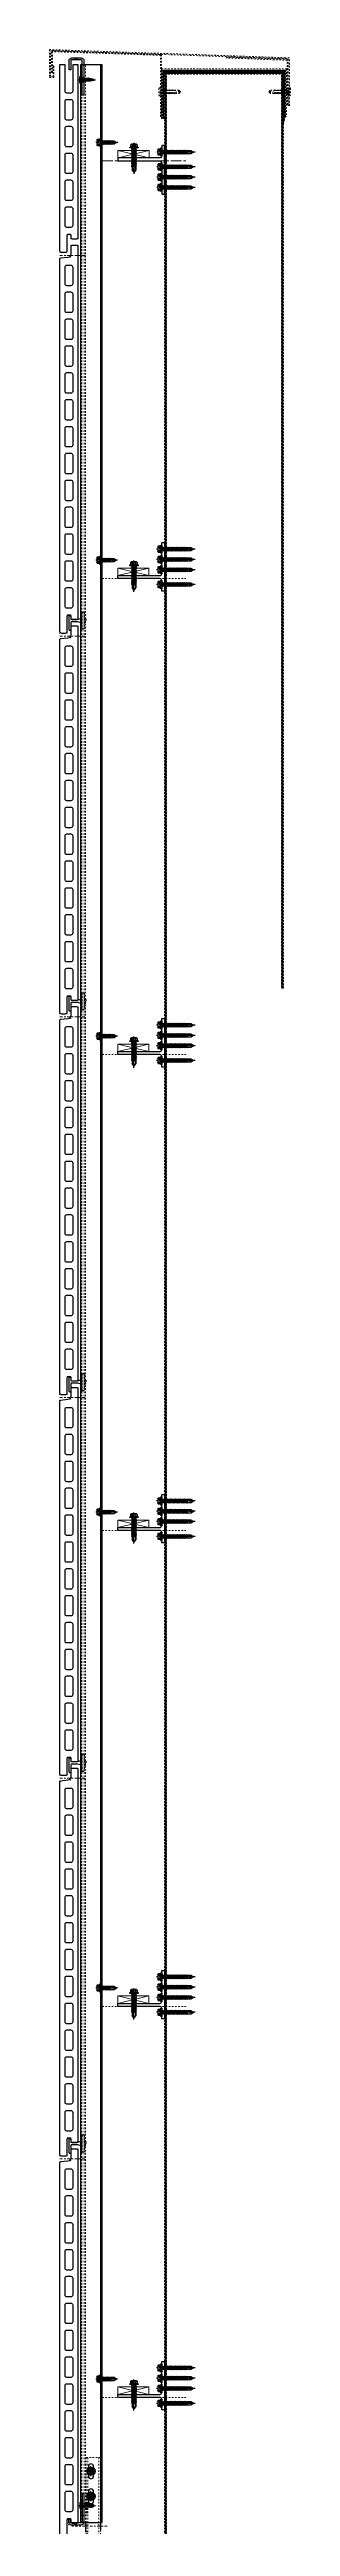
# Model space of a CAD drawing. Header units: inches. Extents: x 1191 to 4278, y -4365 to 1348.
# Drawn here: x 1383.3 to 1398.5, y 1052 to 1208.2 of the extents above; entities that cross this region are included whole.
import ezdxf
from ezdxf.enums import TextEntityAlignment as Align

# ---------------------------------------------------------------- set-up
doc = ezdxf.new("R2010")
doc.units = ezdxf.units.IN
doc.header["$MEASUREMENT"] = 0
for name, pattern in [('1$0$HIDDEN', [0.375, 0.25, -0.125]), ('CENTER', [2, 1.25, -0.25, 0.25, -0.25]), ('FT_CENTER', [29.25, 22.5, -2.25, 2.25, -2.25]), ('NBK_Center', [0.541667, 0.333333, -0.0625, 0.083333, -0.0625]), ('NBK_Center2', [0.270833, 0.166667, -0.03125, 0.041667, -0.03125]), ('NBK_CenterX2', [1.083333, 0.666667, -0.125, 0.166667, -0.125]), ('NBK_Hidden', [0.125, 0.083333, -0.041667]), ('NBK_Hidden2', [0.0625, 0.041667, -0.020833]), ('NBK_MoistureBarrier', [0.708333, 0.166667, -0.0625, 0.166667, -0.0625, 0.020833, -0.0625, 0.020833, -0.0625, 0.020833, -0.0625])]:
    doc.linetypes.add(name, pattern=pattern)
doc.layers.get('Defpoints').update_dxf_attribs({"color": 250, "lineweight": 0})
for name, color, linetype, lineweight in [('!Clip', 20, 'Continuous', 25), ('!Clip - bent', 20, 'Continuous', 25), ('!Dimension', 50, 'Continuous', 5), ('!Extrusion', 140, 'Continuous', 25), ('!Fastener', 21, 'Continuous', 25), ('!Hatch', 8, 'Continuous', 5), ('!Linetype_Center2', 222, 'NBK_Center2', 9), ('!Linetype_CenterX2', 224, 'NBK_CenterX2', 9), ('!Linetype_Moisture Barrier', 230, 'NBK_MoistureBarrier', 35), ('!Misc1', 254, 'Continuous', 5), ('!Misc2', 252, 'NBK_Hidden2', 5), ('!Subgirt', 30, 'Continuous', 25), ('!Terracotta Section', 41, 'Continuous', 30)]:
    doc.layers.add(name, color=color, linetype=linetype, lineweight=lineweight)
doc.layers.add('Z-GRID', color=6, linetype='FT_CENTER')
doc.styles.add('Romans', font='romans.shx', dxfattribs={"width": 0.8})
doc.styles.add('RS8', font='romans.shx', dxfattribs={"width": 0.8})

# ---------------------------------------------------------------- blocks, each defined once
blk = doc.blocks.new('#14x51mm TEK SCREW')
blk.add_lwpolyline([(-6.6, 1.3), (6.6, 1.3), (6.6, 0), (-6.6, 0)], close=True)
for points in [[(-5.2, 1.3), (-5.2, 5.1, -0.770075), (-2.6, 5.1), (-2.6, 1.3)], [(-3.9, 6.1, -0.340418), (-2.6, 5.1, -0.385037), (2.6, 5.1, -0.340418), (3.9, 6.1)], [(-2.6, 1.3), (-2.6, 5.1, -0.385037), (2.6, 5.1), (2.6, 1.3)], [(2.6, 1.3), (2.6, 5.1, -0.770075), (5.2, 5.1), (5.2, 1.3)]]:
    blk.add_lwpolyline(points, format="xyb", close=True)
for points in [[(2.2, -39.9), (3.1, -39), (2.2, -38.8), (2.2, -37.6), (3.1, -36.7), (2.2, -36.5), (2.2, -35.2), (3.1, -34.4), (2.2, -34.2), (2.2, -32.9), (3.1, -32.1), (2.2, -31.9), (2.2, -30.6), (3.1, -29.8), (2.2, -29.6), (2.2, -28.3), (3.1, -27.5), (2.2, -27.3), (2.2, -26), (3.1, -25.1), (2.2, -25), (2.2, -23.7), (3.1, -22.8), (2.2, -22.7), (2.2, -21.4), (3.1, -20.5), (2.2, -20.4), (2.2, -19.1), (3.1, -18.2), (2.2, -18), (2.2, -16.8), (3.1, -15.9), (2.2, -15.7), (2.2, -14.5), (3.1, -13.6), (2.2, -13.4), (2.2, -12.2), (3.1, -11.3), (2.2, -11.1), (2.2, -9.8), (3.1, -9), (2.2, -8.8), (2.2, -7.5), (3.1, -6.7), (2.2, -6.5), (2.2, -5.2), (3.1, -4.4), (2.2, -4.2), (2.2, -2.9), (3.1, -2.1), (2.2, -1.9), (2.2, 0), (-2.2, 0), (-2.2, -1.2), (-3.2, -2), (-2.2, -2.2), (-2.2, -3.5), (-3.2, -4.3), (-2.2, -4.5), (-2.2, -5.8), (-3.2, -6.7), (-2.2, -6.8), (-2.2, -8.1), (-3.2, -9), (-2.2, -9.1), (-2.2, -10.4), (-3.2, -11.3), (-2.2, -11.4), (-2.2, -12.7), (-3.2, -13.6), (-2.2, -13.8), (-2.2, -15), (-3.2, -15.9), (-2.2, -16.1), (-2.2, -17.3), (-3.2, -18.2), (-2.2, -18.4), (-2.2, -19.6), (-3.2, -20.5), (-2.2, -20.7), (-2.2, -22), (-3.2, -22.8), (-2.2, -23), (-2.2, -24.3), (-3.2, -25.1), (-2.2, -25.3), (-2.2, -26.6), (-3.2, -27.4), (-2.2, -27.6), (-2.2, -28.9), (-3.2, -29.7), (-2.2, -29.9), (-2.2, -31.2), (-3.2, -32.1), (-2.2, -32.2), (-2.2, -33.5), (-3.2, -34.4), (-2.2, -34.5), (-2.2, -35.8), (-3.2, -36.7), (-2.2, -36.8), (-2.2, -38.1), (-3.2, -39), (-2.2, -39.2), (-2.2, -40.4), (-3.2, -41.3), (-2.2, -41.5)], [(-3.2, -2), (-2.2, -1.2), (0, -0.9), (-2.2, -2.2), (-3.2, -2), (0, -0.9)], [(-3.2, -4.3), (-2.2, -3.5), (2.2, -1.9), (3.1, -2.1), (2.2, -2.9), (-2.2, -4.5), (-3.2, -4.3), (3.1, -2.1)], [(-3.2, -6.7), (-2.2, -5.8), (2.2, -4.2), (3.1, -4.4), (2.2, -5.2), (-2.2, -6.8), (-3.2, -6.7), (3.1, -4.4)], [(-3.2, -9), (-2.2, -8.1), (2.2, -6.5), (3.1, -6.7), (2.2, -7.5), (-2.2, -9.1), (-3.2, -9), (3.1, -6.7)], [(-3.2, -11.3), (-2.2, -10.4), (2.2, -8.8), (3.1, -9), (2.2, -9.8), (-2.2, -11.4), (-3.2, -11.3), (3.1, -9)], [(-3.2, -13.6), (-2.2, -12.7), (2.2, -11.1), (3.1, -11.3), (2.2, -12.2), (-2.2, -13.8), (-3.2, -13.6), (3.1, -11.3)], [(-3.2, -15.9), (-2.2, -15), (2.2, -13.4), (3.1, -13.6), (2.2, -14.5), (-2.2, -16.1), (-3.2, -15.9), (3.1, -13.6)], [(-3.2, -18.2), (-2.2, -17.3), (2.2, -15.7), (3.1, -15.9), (2.2, -16.8), (-2.2, -18.4), (-3.2, -18.2), (3.1, -15.9)], [(-3.2, -20.5), (-2.2, -19.6), (2.2, -18), (3.1, -18.2), (2.2, -19.1), (-2.2, -20.7), (-3.2, -20.5), (3.1, -18.2)], [(-3.2, -22.8), (-2.2, -22), (2.2, -20.4), (3.1, -20.5), (2.2, -21.4), (-2.2, -23), (-3.2, -22.8), (3.1, -20.5)], [(-3.2, -25.1), (-2.2, -24.3), (2.2, -22.7), (3.1, -22.8), (2.2, -23.7), (-2.2, -25.3), (-3.2, -25.1), (3.1, -22.8)], [(-3.2, -27.4), (-2.2, -26.6), (2.2, -25), (3.1, -25.1), (2.2, -26), (-2.2, -27.6), (-3.2, -27.4), (3.1, -25.1)], [(-3.2, -29.7), (-2.2, -28.9), (2.2, -27.3), (3.1, -27.5), (2.2, -28.3), (-2.2, -29.9), (-3.2, -29.7), (3.1, -27.5)], [(-3.2, -32.1), (-2.2, -31.2), (2.2, -29.6), (3.1, -29.8), (2.2, -30.6), (-2.2, -32.2), (-3.2, -32.1), (3.1, -29.8)], [(-3.2, -34.4), (-2.2, -33.5), (2.2, -31.9), (3.1, -32.1), (2.2, -32.9), (-2.2, -34.5), (-3.2, -34.4), (3.1, -32.1)], [(-3.2, -36.7), (-2.2, -35.8), (2.2, -34.2), (3.1, -34.4), (2.2, -35.2), (-2.2, -36.8), (-3.2, -36.7), (3.1, -34.4)]]:
    blk.add_lwpolyline(points)
at = {"elevation": 0}
for points in [[(-3.2, -39), (-2.2, -38.1), (2.2, -36.5), (3.1, -36.7), (2.2, -37.6), (-2.2, -39.2), (-3.2, -39), (3.1, -36.7)], [(-3.2, -41.3), (-2.2, -40.4), (2.2, -38.8), (3.1, -39), (2.2, -39.9), (-2.2, -41.5), (-3.2, -41.3), (3.1, -39)], [(-2.2, -41.5), (-2.2, -47.2), (0, -51), (2.2, -47.2), (2.2, -39.9)]]:
    blk.add_lwpolyline(points, dxfattribs=at)
blk.add_lwpolyline([(-2.2, -47.2, -0.203933), (0, -51), (-0.4, -46.5, -0.293888), (2.2, -40.3), (2.2, -47.2), (0, -51)], format="xyb", close=True, dxfattribs=at)
at = {"layer": 'Z-GRID'}
blk.add_line((0, -53.5, 0), (0, 8.1), dxfattribs=at)
blk = doc.blocks.new('#14x25mm TEK SCREW')
for points in [[(-6.6, 1.3), (6.6, 1.3), (6.6, 0), (-6.6, 0)], [(-2.2, -1.3), (-3.2, -2.1), (-2.2, -2.3), (-2.2, -3.6), (-3.2, -4.4), (-2.2, -4.6), (-2.2, -5.9), (-3.2, -6.7), (-2.2, -6.9), (-2.2, -8.2), (-3.2, -9.1), (-2.2, -9.2), (-2.2, -10.5), (-3.2, -11.4), (-2.2, -11.5), (-2.2, -12.8), (-3.2, -13.7), (-2.2, -13.8), (-2.2, -15.1), (-3.2, -16), (-2.2, -16.2), (-2.2, -21.2), (0, -25), (2.2, -21.2), (2.2, -14.6), (3.1, -13.7), (2.2, -13.5), (2.2, -12.2), (3.1, -11.4), (2.2, -11.2), (2.2, -9.9), (3.1, -9.1), (2.2, -8.9), (2.2, -7.6), (3.1, -6.8), (2.2, -6.6), (2.2, -5.3), (3.1, -4.5), (2.2, -4.3), (2.2, -3), (3.1, -2.1), (2.2, -2), (2.2, 0), (-2.2, 0)]]:
    blk.add_lwpolyline(points, close=True)
for points in [[(-5.2, 1.3), (-5.2, 5.1, -0.770075), (-2.6, 5.1), (-2.6, 1.3)], [(-3.9, 6.1, -0.340418), (-2.6, 5.1, -0.385037), (2.6, 5.1, -0.340418), (3.9, 6.1)], [(-2.6, 1.3), (-2.6, 5.1, -0.385037), (2.6, 5.1), (2.6, 1.3)], [(2.6, 1.3), (2.6, 5.1, -0.770075), (5.2, 5.1), (5.2, 1.3)], [(-2.2, -21.2, -0.203933), (0, -25), (-0.4, -20.5, -0.324209), (2.2, -15), (2.2, -21.2), (0, -25)]]:
    blk.add_lwpolyline(points, format="xyb", close=True)
for points in [[(-3.2, -4.4), (-2.2, -3.6), (2.2, -2), (3.1, -2.1), (2.2, -3), (-2.2, -4.6), (-3.2, -4.4), (3.1, -2.1)], [(-3.2, -6.7), (-2.2, -5.9), (2.2, -4.3), (3.1, -4.5), (2.2, -5.3), (-2.2, -6.9), (-3.2, -6.7), (3.1, -4.5)], [(-3.2, -9.1), (-2.2, -8.2), (2.2, -6.6), (3.1, -6.8), (2.2, -7.6), (-2.2, -9.2), (-3.2, -9.1), (3.1, -6.8)], [(-3.2, -11.4), (-2.2, -10.5), (2.2, -8.9), (3.1, -9.1), (2.2, -9.9), (-2.2, -11.5), (-3.2, -11.4), (3.1, -9.1)], [(-3.2, -13.7), (-2.2, -12.8), (2.2, -11.2), (3.1, -11.4), (2.2, -12.2), (-2.2, -13.8), (-3.2, -13.7), (3.1, -11.4)], [(-3.2, -2.1), (-2.2, -1.3), (0, -1), (-2.2, -2.3), (-3.2, -2.1), (0, -1)]]:
    blk.add_lwpolyline(points)
at = {"elevation": 0}
blk.add_lwpolyline([(-3.2, -16), (-2.2, -15.1), (2.2, -13.5), (3.1, -13.7), (2.2, -14.6), (-2.2, -16.2), (-3.2, -16), (3.1, -13.7)], dxfattribs=at)
at = {"layer": 'Z-GRID'}
blk.add_line((0, -27), (0, 8.1), dxfattribs=at)
blk = doc.blocks.new('8X40MM DRILL-FLEX')
at = {"layer": '!Fastener'}
for p, q in [((-3, 0), (-3, -1.3)), ((-3, -5.9), (-4, -6.8)), ((-4, -6.8), (-3, -6.9)), ((-3, -8.2), (-4, -9.1)), ((-4, -9.1), (-3, -9.2)), ((-3, -10.5), (-4, -11.4)), ((-4, -11.4), (-3, -11.5)), ((-3, -12.8), (-4, -13.7)), ((-4, -13.7), (-3, -13.8)), ((-3, -15.1), (-4, -16)), ((-4, -16), (-3, -16.2)), ((-3, -17.4), (-4, -18.3)), ((-4, -18.3), (-3, -18.5)), ((-3, -19.7), (-4, -20.6)), ((-4, -20.6), (-3, -20.8)), ((-3, -22.1), (-4, -22.9)), ((-4, -22.9), (-3, -23.1)), ((-3, -24.4), (-4, -25.2)), ((-4, -25.2), (-3, -25.4)), ((-3, -26.7), (-4, -27.5)), ((-4, -27.5), (-3, -27.7)), ((-3, -29), (-4, -29.8)), ((-4, -29.8), (-3, -30)), ((-3, -2.3), (-3, -3.6)), ((-3, -4.6), (-3, -5.9)), ((-3, -6.9), (-3, -8.2)), ((-3, -9.2), (-3, -10.5)), ((-3, -11.5), (-3, -12.8)), ((-3, -13.8), (-3, -15.1)), ((-3, -16.2), (-3, -17.4)), ((-3, -18.5), (-3, -19.7)), ((-3, -20.8), (-3, -22.1)), ((-3, -23.1), (-3, -24.4)), ((-3, -25.4), (-3, -26.7)), ((-3, -27.7), (-3, -29)), ((-3, -30), (-3, -35.1)), ((-3, -35.1), (0, -38.9)), ((0, -38.9), (3, -35.1)), ((3, -2), (3, -0.7)), ((3, -4.3), (3, -3)), ((4, -4.5), (3, -4.3)), ((3, -5.3), (4, -4.5)), ((3, -6.6), (3, -5.3)), ((4, -6.8), (3, -6.6)), ((3, -7.6), (4, -6.8)), ((3, -8.9), (3, -7.6)), ((4, -9.1), (3, -8.9)), ((3, -9.9), (4, -9.1)), ((3, -11.2), (3, -9.9)), ((4, -11.4), (3, -11.2)), ((3, -12.2), (4, -11.4)), ((3, -13.5), (3, -12.2)), ((4, -13.7), (3, -13.5)), ((3, -14.6), (4, -13.7)), ((3, -15.8), (3, -14.6)), ((4, -16), (3, -15.8)), ((3, -16.9), (4, -16)), ((3, -18.1), (3, -16.9)), ((4, -18.3), (3, -18.1)), ((3, -19.2), (4, -18.3)), ((3, -20.5), (3, -19.2)), ((4, -20.6), (3, -20.5)), ((3, -21.5), (4, -20.6)), ((3, -22.8), (3, -21.5)), ((4, -22.9), (3, -22.8)), ((3, -23.8), (4, -22.9)), ((3, -25.1), (3, -23.8)), ((4, -25.2), (3, -25.1)), ((3, -26.1), (4, -25.2)), ((3, -27.4), (3, -26.1)), ((4, -27.5), (3, -27.4)), ((3, -28.4), (4, -27.5)), ((3, -35.1), (3, -28.4))]:
    blk.add_line(p, q, dxfattribs=at)
blk.add_lwpolyline([(-6.6, 1.3), (6.6, 1.3), (6.6, 0), (-6.6, 0)], close=True, dxfattribs=at)
for points in [[(-5.2, 1.3), (-5.2, 5.1, -0.770075), (-2.6, 5.1), (-2.6, 1.3)], [(-3.9, 6.1, -0.340418), (-2.6, 5.1, -0.385037), (2.6, 5.1, -0.340418), (3.9, 6.1)], [(-2.6, 1.3), (-2.6, 5.1, -0.385037), (2.6, 5.1), (2.6, 1.3)], [(2.6, 1.3), (2.6, 5.1, -0.770075), (5.2, 5.1), (5.2, 1.3)], [(-3, -35.1, -0.183816), (0, -38.9), (-0.4, -34.4, -0.303775), (3, -28.9), (3, -35.1), (0, -38.9)]]:
    blk.add_lwpolyline(points, format="xyb", close=True, dxfattribs=at)
for points in [[(-4, -2.1), (-3, -1.3), (2.1, 0)], [(3.8, 0), (3, -0.7), (-3, -2.3), (-4, -2.1), (3.6, 0)], [(-4, -4.4), (-3, -3.6), (3, -2), (4, -2.1), (3, -3), (-3, -4.6), (-4, -4.4), (4, -2.1)], [(-4, -6.8), (-3, -5.9), (3, -4.3), (4, -4.5), (3, -5.3), (-3, -6.9), (-4, -6.8), (4, -4.5)], [(-4, -9.1), (-3, -8.2), (3, -6.6), (4, -6.8), (3, -7.6), (-3, -9.2), (-4, -9.1), (4, -6.8)], [(-4, -11.4), (-3, -10.5), (3, -8.9), (4, -9.1), (3, -9.9), (-3, -11.5), (-4, -11.4), (4, -9.1)], [(-4, -13.7), (-3, -12.8), (3, -11.2), (4, -11.4), (3, -12.2), (-3, -13.8), (-4, -13.7), (4, -11.4)], [(-4, -16), (-3, -15.1), (3, -13.5), (4, -13.7), (3, -14.6), (-3, -16.2), (-4, -16), (4, -13.7)], [(-4, -18.3), (-3, -17.4), (3, -15.8), (4, -16), (3, -16.9), (-3, -18.5), (-4, -18.3), (4, -16)], [(-4, -20.6), (-3, -19.7), (3, -18.1), (4, -18.3), (3, -19.2), (-3, -20.8), (-4, -20.6), (4, -18.3)], [(-4, -22.9), (-3, -22.1), (3, -20.5), (4, -20.6), (3, -21.5), (-3, -23.1), (-4, -22.9), (4, -20.6)], [(-4, -25.2), (-3, -24.4), (3, -22.8), (4, -22.9), (3, -23.8), (-3, -25.4), (-4, -25.2), (4, -22.9)], [(-4, -27.5), (-3, -26.7), (3, -25.1), (4, -25.2), (3, -26.1), (-3, -27.7), (-4, -27.5), (4, -25.2)]]:
    blk.add_lwpolyline(points, dxfattribs=at)
at = {"layer": '!Fastener', "elevation": 0}
blk.add_lwpolyline([(-4, -29.8), (-3, -29), (3, -27.4), (4, -27.5), (3, -28.4), (-3, -30), (-4, -29.8), (4, -27.5)], dxfattribs=at)
at = {"layer": 'Z-GRID'}
blk.add_line((0, -41.7), (0, 8.1), dxfattribs=at)
blk = doc.blocks.new('A$Cabc58fbb')
at = {"layer": '!Linetype_CenterX2'}
blk.add_line((-101.6, 0), (32.4, 0), dxfattribs=at)
at = {"layer": '!Misc1'}
for p, q in [((-76.7, 16.7), (-26.6, 4.8)), ((-76.7, 4.8), (-26.6, 16.7))]:
    blk.add_line(p, q, dxfattribs=at)
blk.add_lwpolyline([(-76.7, 4.8), (-26.6, 4.8), (-26.6, 16.7), (-76.7, 16.7)], close=True, dxfattribs=at)
at = {"layer": '!Subgirt', "color": 7}
blk.add_lwpolyline([(-76.7, 4.2, -0.414214), (-76.2, 4.8), (-9.2, 4.8, 0.414214), (-6.2, 7.7), (-6.2, 13.7), (-5.7, 14.2), (-6.2, 14.7), (-6.2, 30.2), (-5.7, 30.7), (-6.2, 31.2), (-6.2, 46.7), (-5.7, 47.2), (-6.2, 47.7), (-6.2, 57.2, -0.414214), (-5.7, 57.7), (-2.2, 57.7, -0.414214), (-1.7, 57.2), (-1.7, -19.5, -0.414214), (-2.2, -20), (-5.7, -20, -0.414214), (-6.2, -19.5), (-6.2, -10), (-5.7, -9.5), (-6.2, -9), (-6.2, -3, 0.414214), (-9.2, 0), (-76.2, 0, -0.414214), (-76.7, 0.5)], format="xyb", close=True, dxfattribs=at)
at = {"layer": '!Clip'}
blk.add_blockref('8X40MM DRILL-FLEX', (-50.7, 20.7), dxfattribs=at)
at = {"layer": '!Fastener', "rotation": 90}
for name, p in [('#14x51mm TEK SCREW', (-6.2, 47.2)), ('#14x25mm TEK SCREW', (-103.8, 29.5)), ('#14x51mm TEK SCREW', (-6.2, 30.7)), ('#14x51mm TEK SCREW', (-6.2, 14.2)), ('#14x51mm TEK SCREW', (-6.2, -9.5))]:
    blk.add_blockref(name, p, dxfattribs=at)
blk = doc.blocks.new('BRACKET 1')
at = {"layer": '!Linetype_CenterX2'}
blk.add_line((-5.28, 0), (0, 0), dxfattribs=at)
at = {"layer": '!Misc1'}
for p, q in [((-4.3, 0.66), (-2.32, 0.19)), ((-4.3, 0.19), (-2.32, 0.66))]:
    blk.add_line(p, q, dxfattribs=at)
blk.add_lwpolyline([(-4.3, 0.19), (-2.32, 0.19), (-2.32, 0.66), (-4.3, 0.66)], close=True, dxfattribs=at)
at = {"layer": '!Subgirt', "color": 7}
blk.add_lwpolyline([(-4.3, 0.02, 0.414214), (-4.28, 0), (-1.64, 0, -0.414214), (-1.52, -0.12), (-1.52, -0.35), (-1.5, -0.37), (-1.52, -0.39), (-1.52, -1), (-1.5, -1.02), (-1.52, -1.04), (-1.52, -1.65), (-1.5, -1.67), (-1.52, -1.69), (-1.52, -2.07, 0.414214), (-1.5, -2.09), (-1.36, -2.09, 0.414214), (-1.34, -2.07), (-1.34, 0.95, 0.414214), (-1.36, 0.97), (-1.5, 0.97, 0.414214), (-1.52, 0.95), (-1.52, 0.58), (-1.5, 0.56), (-1.52, 0.54), (-1.52, 0.31, -0.414214), (-1.64, 0.19), (-4.28, 0.19, 0.414214), (-4.3, 0.17)], format="xyb", close=True, dxfattribs=at)
at = {"layer": '!Clip', "xscale": 0.03937007874, "yscale": 0.03937007874, "zscale": 0.03937007874}
blk.add_blockref('8X40MM DRILL-FLEX', (-3.27, 0.82), dxfattribs=at)
at = {"layer": '!Fastener', "xscale": 0.03937007874, "yscale": 0.03937007874, "zscale": 0.03937007874, "rotation": 90}
for name, p in [('#14x25mm TEK SCREW', (-5.36, 1.16)), ('#14x51mm TEK SCREW', (-1.52, 0.56)), ('#14x51mm TEK SCREW', (-1.52, -0.37)), ('#14x51mm TEK SCREW', (-1.52, -1.02)), ('#14x51mm TEK SCREW', (-1.52, -1.67))]:
    blk.add_blockref(name, p, dxfattribs=at)
blk = doc.blocks.new('TC-01')
at = {"layer": '!Linetype_Center2'}
for points in [[(1.59, 24), (0, 24)], [(1.59, 0), (0, 0)]]:
    blk.add_lwpolyline(points, dxfattribs=at)
at = {"layer": '!Terracotta Section', "linetype": 'Continuous'}
for points in [[(0.12, 0.19), (0.37, 0.19, 0.414214), (0.49, 0.31), (0.49, 1.25, -0.414214), (0.57, 1.33), (0.63, 1.33, -0.414214), (0.71, 1.25), (0.71, 1.13, 0.414214), (0.79, 1.05), (1.1, 1.05, 0.414214), (1.18, 1.13), (1.18, 24.54, 0.414214), (1.1, 24.62), (0.79, 24.62, 0.414214), (0.71, 24.54), (0.71, 24.07, -0.382162), (0.53, 23.87), (0.07, 23.82, 0.382162), (0, 23.74), (0, 0.31, 0.414214)], [(0.35, 23.26, -0.414214), (0.47, 23.38), (0.71, 23.38, -0.414214), (0.83, 23.26), (0.83, 22.2, -0.414214), (0.71, 22.08), (0.47, 22.08, -0.414214), (0.35, 22.2)], [(0.35, 21.57, -0.414214), (0.47, 21.69), (0.71, 21.69, -0.414214), (0.83, 21.57), (0.83, 20.51, -0.414214), (0.71, 20.39), (0.47, 20.39, -0.414214), (0.35, 20.51)], [(0.35, 19.88, -0.414214), (0.47, 19.99), (0.71, 19.99, -0.414214), (0.83, 19.88), (0.83, 18.81, -0.414214), (0.71, 18.69), (0.47, 18.69, -0.414214), (0.35, 18.81)], [(0.35, 18.18, -0.414214), (0.47, 18.3), (0.71, 18.3, -0.414214), (0.83, 18.18), (0.83, 17.12, -0.414214), (0.71, 17), (0.47, 17, -0.414214), (0.35, 17.12)], [(0.35, 16.49, -0.414214), (0.47, 16.61), (0.71, 16.61, -0.414214), (0.83, 16.49), (0.83, 15.43, -0.414214), (0.71, 15.31), (0.47, 15.31, -0.414214), (0.35, 15.43)], [(0.35, 14.8, -0.414214), (0.47, 14.91), (0.71, 14.91, -0.414214), (0.83, 14.8), (0.83, 13.73, -0.414214), (0.71, 13.62), (0.47, 13.62, -0.414214), (0.35, 13.73)], [(0.35, 13.1, -0.414214), (0.47, 13.22), (0.71, 13.22, -0.414214), (0.83, 13.1), (0.83, 12.04, -0.414214), (0.71, 11.92), (0.47, 11.92, -0.414214), (0.35, 12.04)], [(0.35, 11.41, -0.414214), (0.47, 11.53), (0.71, 11.53, -0.414214), (0.83, 11.41), (0.83, 10.34, -0.414214), (0.71, 10.23), (0.47, 10.23, -0.414214), (0.35, 10.34)], [(0.35, 9.72, -0.414214), (0.47, 9.83), (0.71, 9.83, -0.414214), (0.83, 9.72), (0.83, 8.65, -0.414214), (0.71, 8.53), (0.47, 8.53, -0.414214), (0.35, 8.65)], [(0.35, 8.02, -0.414214), (0.47, 8.14), (0.71, 8.14, -0.414214), (0.83, 8.02), (0.83, 6.96, -0.414214), (0.71, 6.84), (0.47, 6.84, -0.414214), (0.35, 6.96)], [(0.35, 6.33, -0.414214), (0.47, 6.45), (0.71, 6.45, -0.414214), (0.83, 6.33), (0.83, 5.27, -0.414214), (0.71, 5.15), (0.47, 5.15, -0.414214), (0.35, 5.27)], [(0.35, 4.64, -0.414214), (0.47, 4.75), (0.71, 4.75, -0.414214), (0.83, 4.64), (0.83, 3.57, -0.414214), (0.71, 3.46), (0.47, 3.46, -0.414214), (0.35, 3.57)], [(0.35, 2.94, -0.414214), (0.47, 3.06), (0.71, 3.06, -0.414214), (0.83, 2.94), (0.83, 1.88, -0.414214), (0.71, 1.76), (0.47, 1.76, -0.414214), (0.35, 1.88)]]:
    blk.add_lwpolyline(points, format="xyb", close=True, dxfattribs=at)
at = {"color": 44, "lineweight": 0, "ltscale": 25.4}
for points in [[(0, 23.79), (0, 23.81), (0.02, 23.81)], [(0.69, 23.89), (0.71, 23.89), (0.71, 23.91)], [(0.73, 24.62), (0.71, 24.62), (0.71, 24.6)], [(1.18, 24.6), (1.18, 24.62), (1.16, 24.62)], [(0, 0.21), (0, 0.19), (0.02, 0.19)], [(0.47, 0.19), (0.49, 0.19), (0.49, 0.21)], [(0.49, 1.31), (0.49, 1.33), (0.51, 1.33)], [(0.69, 1.33), (0.71, 1.33), (0.71, 1.31)], [(0.71, 1.07), (0.71, 1.05), (0.73, 1.05)], [(1.16, 1.05), (1.18, 1.05), (1.18, 1.07)]]:
    blk.add_lwpolyline(points, dxfattribs=at)
blk = doc.blocks.new('A$C9fb3bd03')
at = {"layer": '!Clip'}
for p, q in [((15, 31.8), (15, 10.3)), ((16, 32.8), (16.5, 32.8)), ((16, 9.3), (17, 9.3)), ((18, 31.3), (18, 28.3)), ((18, 26.9), (18, 26.8)), ((18, 26.8), (18.1, 26.8)), ((18, 23.3), (18.1, 23.3)), ((18, 23.3), (18, 23.2)), ((18, 21.3), (18, 10.3)), ((19.5, 26.8), (29, 26.8)), ((20, 23.3), (29, 23.3)), ((29, 26.8), (34, 28.3)), ((29, 23.3), (34, 21.8))]:
    blk.add_line(p, q, dxfattribs=at)
at = {"layer": '!Clip', "color": 8, "linetype": 'NBK_Hidden', "lineweight": 30}
for p, q in [((34, 38), (34, 12)), ((34.5, 38.5), (36.5, 38.5)), ((34.5, 11.5), (36.5, 11.5)), ((36, 38), (36, 12)), ((36.5, 38.5), (38.8, 38.5)), ((36.5, 11.5), (38.8, 11.5)), ((39.3, 38), (39.3, 12)), ((39.3, 28), (41.8, 28)), ((39.3, 22), (41.8, 22)), ((42.3, 27.5), (42.3, 22.5))]:
    blk.add_line(p, q, dxfattribs=at)
at = {"layer": '!Clip'}
for centre, radius, start, end in [((16, 31.8), 1, 90, 180), ((16, 10.3), 1, 180, 270), ((16.5, 31.3), 1.5, 0, 90), ((17, 10.3), 1, 270, 0), ((19.5, 28.3), 1.5, 180, 270), ((20, 21.3), 2, 90, 180)]:
    blk.add_arc(centre, radius, start, end, dxfattribs=at)
at = {"layer": '!Clip', "color": 8, "linetype": 'NBK_Hidden', "lineweight": 30}
for centre, start, end in [((34.5, 38), 90, 180), ((34.5, 12), 180, 270), ((36.5, 38), 90, 180), ((36.5, 12), 180, 270), ((38.8, 38), 0, 90), ((38.8, 12), 270, 0), ((41.8, 27.5), 0, 90), ((41.8, 22.5), 270, 0)]:
    blk.add_arc(centre, 0.5, start, end, dxfattribs=at)
blk = doc.blocks.new('*U274')
for p, q in [((-0.09, -0.41), (-0.09, 0)), ((0.09, 0), (0.09, -0.41)), ((0.12, -0.04), (-0.12, -0.08)), ((0.12, -0.12), (-0.12, -0.16)), ((0.12, -0.2), (-0.12, -0.24)), ((0.12, -0.28), (-0.12, -0.33)), ((0.12, -0.37), (-0.12, -0.41)), ((0.11, -0.45), (-0.11, -0.49)), ((-0.02, -0.74), (-0.09, -0.41)), ((0.09, -0.54), (-0.09, -0.57)), ((0.07, -0.62), (-0.07, -0.65)), ((0.01, -0.75), (-0.01, -0.75)), ((0.02, -0.74), (0.09, -0.41))]:
    blk.add_line(p, q)
at = {"linetype": 'CENTER'}
blk.add_line((0, 0.25), (0, -0.85), dxfattribs=at)
blk.add_lwpolyline([(-0.23, 0.11, 0.234759), (-0.25, 0.06), (-0.25, 0.02, 0.414214), (-0.23, 0), (0.23, 0, 0.414214), (0.25, 0.02), (0.25, 0.06, 0.234759), (0.23, 0.11, 0.139971), (0.05, 0.17, 0.42148), (0.03, 0.15), (0.03, 0.15), (-0.03, 0.15), (-0.03, 0.15, 0.42148), (-0.05, 0.17, 0.139971)], format="xyb", close=True)
for centre, start, end in [((-0.01, -0.73), 192.2072, 270), ((0.01, -0.73), 270, 347.7928)]:
    blk.add_arc(centre, 0.0156, start, end)
at = {"color": 3, "insert": (-0.18, -0.01), "char_height": 0.00246, "attachment_point": 4, "style": 'RS8'}
blk.add_mtext('14x19ppk.dwg', dxfattribs=at)
at = {"layer": 'Defpoints', "color": 3, "insert": (-0.18, 0), "char_height": 0.00246, "attachment_point": 4, "style": 'RS8'}
blk.add_mtext('\\A1;{\\H0.7x;\\S1#4;\\H1.4286x;"} X 14 X {\\H0.7x;\\S3#4;\\H1.4286x;"} PANHEAD ', dxfattribs=at)
blk = doc.blocks.new('30BC7_SIDE VIEW')
at = {"linetype": 'NBK_Center', "ltscale": 0.5}
blk.add_line((0.33, 0), (-0.21, 0), dxfattribs=at)
at = {"linetype": '1$0$HIDDEN', "ltscale": 0.2}
for p, q in [((0.12, 0.13), (0, 0.13)), ((0.12, -0.13), (0, -0.13))]:
    blk.add_line(p, q, dxfattribs=at)
blk.add_lwpolyline([(0.94, 0.63), (0.94, 1.2, 0.414214), (0.77, 1.38), (0.17, 1.38, 0.414214), (0, 1.2), (0, -0.98), (0.12, -0.98), (0.12, 1.2, -0.414214), (0.18, 1.26), (0.77, 1.26, -0.414214), (0.83, 1.2), (0.83, 0.63)], format="xyb", close=True)
at = {"layer": '!Fastener', "xscale": -1, "rotation": 270}
blk.add_blockref('*U274', (0.12, 0), dxfattribs=at)
at = {"layer": 'Defpoints', "color": 3, "style": 'Romans', "width": 0.8}
for tag, p in [('CODE', (0.49, 1.3)), ('REMAK', (0.49, 1.28))]:
    blk.add_attdef(tag, text='', height=0.0156, dxfattribs=at).set_placement(p, align=Align.BOTTOM_CENTER)
blk = doc.blocks.new('#14 TEK SCREW - HEAD')
blk.add_lwpolyline([(-5.2, -3), (0, -6), (5.2, -3), (5.2, 3), (0, 6), (-5.2, 3)], close=True)
for radius in [6.6, 5.19, 3.15, 2.2]:
    blk.add_circle((0, 0), radius)
at = {"layer": 'Z-GRID'}
for p, q in [((8.1, 0), (-8.1, 0)), ((0, -8.1), (0, 8.1))]:
    blk.add_line(p, q, dxfattribs=at)
blk = doc.blocks.new('SPLICE')
at = {"layer": '!Extrusion', "color": 4}
for p, q in [((1.63, 1.1), (1.63, 0.6)), ((2.59, 1.1), (2.59, 0.6))]:
    blk.add_line(p, q, dxfattribs=at)
at = {"layer": '!Extrusion'}
for points in [[(2.14, 4.53), (2.14, 4.63, 1), (1.83, 4.63), (1.83, 4.53)], [(1.83, 4.11), (1.83, 4, 1), (2.14, 4), (2.14, 4.11)], [(2.14, 2.95), (2.14, 3.05, 1), (1.83, 3.05), (1.83, 2.95)], [(1.83, 2.53), (1.83, 2.42, 1), (2.14, 2.42), (2.14, 2.53)]]:
    blk.add_lwpolyline(points, format="xyb", dxfattribs=at)
at = {"layer": '!Extrusion', "color": 136, "linetype": 'NBK_Hidden', "lineweight": 0}
for points in [[(1.69, 2.69), (1.79, 2.69)], [(1.69, -0.48), (1.79, -0.48)]]:
    blk.add_lwpolyline(points, dxfattribs=at)
at = {"layer": '!Linetype_Center2'}
blk.add_line((3.01, 0.85), (0.71, 0.85), dxfattribs=at)
at = {"layer": '!Misc2'}
for p, q in [((1.69, 5.18), (1.69, -3.08)), ((1.79, 5.18), (1.79, -3.08)), ((2.48, 5.18), (2.48, -3.08))]:
    blk.add_line(p, q, dxfattribs=at)
at = {"layer": '!Misc2', "color": 4}
blk.add_lwpolyline([(1.63, -3.08), (2.59, -3.08), (2.59, 5.18), (1.63, 5.18)], close=True, dxfattribs=at)
at = {"layer": '!Misc2'}
for points in [[(1.83, 4, 1), (2.14, 4), (2.14, 4.63, 1), (1.83, 4.63)], [(1.83, 2.42, 1), (2.14, 2.42), (2.14, 3.05, 1), (1.83, 3.05)]]:
    blk.add_lwpolyline(points, format="xyb", close=True, dxfattribs=at)
for points in [[(1.69, 1.69), (1.79, 1.69)], [(1.72, 1.69), (1.72, 2.69)], [(1.75, 1.69), (1.75, 2.69)], [(1.69, 0.5), (1.79, 0.5)], [(1.72, -0.48), (1.72, 0.5)], [(1.75, -0.48), (1.75, 0.5)]]:
    blk.add_lwpolyline(points, dxfattribs=at)
for centre in [(1.98, -0.73), (1.98, -2.29)]:
    blk.add_circle(centre, 0.156, dxfattribs=at)
at = {"layer": '!Fastener', "xscale": 0.03937007874, "yscale": 0.03937007874, "zscale": 0.03937007874}
for p in [(1.98, 4.32), (1.98, 2.74), (1.98, -0.71), (1.98, -2.29)]:
    blk.add_blockref('#14 TEK SCREW - HEAD', p, dxfattribs=at)
blk = doc.blocks.new('1 4X19 PAN HEAD SCREW')
at = {"layer": '!Fastener'}
for p, q in [((4, -2.7), (3.7, 0)), ((3.7, 0), (4.7, -2.7)), ((11.6, 2.7), (12.4, 2.7)), ((13.1, 2.7), (13.9, 2.7)), ((4.5, -3.1), (3.7, 0)), ((13.6, -2.7), (14.4, -2.7)), ((15, -2.7), (15.8, -2.7))]:
    blk.add_line(p, q, dxfattribs=at)
blk.add_lwpolyline([(0, -6.2), (0, 6.2), (-1.4, 6.2, 0.414214), (-3.7, 4), (-3.7, 0.6), (-2.5, 0.6), (-2.5, -0.6), (-3.7, -0.6), (-3.7, -4, 0.414214), (-1.4, -6.2), (0, -6.2)], format="xyb", dxfattribs=at)
for points in [[(-3.7, -0.6), (-2.5, -0.6), (-2.5, 0.6), (-3.7, 0.6)], [(0, -3.1), (0, 3.1), (2, 3.1), (2.6, 2.7), (3.6, 2.7), (3.7, 3.1), (4.2, 2.7), (5, 2.7), (5.2, 3.1), (5.7, 2.7), (6.5, 2.7), (6.7, 3.1), (7.2, 2.7), (8, 2.7), (8.1, 3.1), (8.6, 2.7), (9.4, 2.7), (9.6, 3.1), (10.1, 2.7), (11, 2.7)], [(6, -3.1), (5.5, -2.7), (3.6, 2.7), (3.7, 3.1), (4.2, 2.7), (6.2, -2.7), (6, -3.1), (3.7, 3.1)], [(7.5, -3.1), (7, -2.7), (5, 2.7), (5.2, 3.1), (5.7, 2.7), (7.6, -2.7), (7.5, -3.1), (5.2, 3.1)], [(8.9, -3.1), (8.4, -2.7), (6.5, 2.7), (6.7, 3.1), (7.2, 2.7), (9.1, -2.7), (8.9, -3.1), (6.7, 3.1)], [(10.4, -3.1), (9.9, -2.7), (8, 2.7), (8.1, 3.1), (8.6, 2.7), (10.6, -2.7), (10.4, -3.1), (8.1, 3.1)], [(11.9, -3.1), (11.4, -2.7), (9.4, 2.7), (9.6, 3.1), (10.1, 2.7), (12, -2.7), (11.9, -3.1), (9.6, 3.1)], [(13.4, -3.1), (12.9, -2.7), (11, 2.7), (11.1, 3.1), (11.6, 2.7), (13.6, -2.7), (13.4, -3.1), (11.1, 3.1)], [(14.9, -3.1), (14.4, -2.7), (12.4, 2.7), (12.6, 3.1), (13.1, 2.7), (15, -2.7), (14.9, -3.1), (12.6, 3.1)], [(16.3, -3), (15.8, -2.7), (13.9, 2.7), (14.1, 3.1), (14.6, 2.6), (16.4, -2.4), (16.3, -3), (14.1, 3.1)], [(16.7, 0), (15.5, 2.4), (15.6, 2.8), (16.2, 2.1), (16.7, 0), (15.6, 2.8)], [(12.9, -2.7), (12, -2.7), (11.9, -3.1), (11.4, -2.7), (10.6, -2.7), (10.4, -3.1), (9.9, -2.7), (9.1, -2.7), (8.9, -3.1), (8.4, -2.7), (7.6, -2.7), (7.5, -3.1), (7, -2.7), (6.2, -2.7), (6, -3.1), (5.5, -2.7), (4.7, -2.7), (4.5, -3.1), (4, -2.7), (2.6, -2.7), (2, -3.1), (0, -3.1)]]:
    blk.add_lwpolyline(points, dxfattribs=at)
for centre, radius, start, end in [((13.6, -4.2), 6.89, 73.8126, 81.3418), ((13.6, -4.2), 6.89, 37.8865, 67.1635), ((14.4, 2.3), 5.15, 293.3344, 333.6354)]:
    blk.add_arc(centre, radius, start, end, dxfattribs=at)
at = {"layer": 'Z-GRID'}
blk.add_line((-5.9, 0), (21.4, 0), dxfattribs=at)
blk = doc.blocks.new('28BC8(FLIP)')
at = {"color": 144, "linetype": 'CENTER', "ltscale": 2}
blk.add_line((2, 31), (-5, 31), dxfattribs=at)
at = {"linetype": 'NBK_Hidden', "ltscale": 0.25}
for p, q in [((-3, 34), (0, 34)), ((-3, 15), (0, 15))]:
    blk.add_line(p, q, dxfattribs=at)
blk.add_line((-3, 5), (0, 5))
at = {"color": 7, "lineweight": 0}
for q in [(-0.4, 0), (0, 0.4)]:
    blk.add_line((0, 0), q, dxfattribs=at)
blk.add_lwpolyline([(-20.5, 0), (-4.5, 0, 0.414214), (0, 4.5), (0, 50), (-3, 50), (-3, 4.5, -0.414214), (-4.5, 3), (-20.5, 3, -0.414214), (-22, 4.5), (-22, 9), (-25, 9), (-25, 4.5, 0.414214)], format="xyb", close=True)
blk.add_lwpolyline([(-24.6, 0), (-25, 0), (-25, 0.4)], dxfattribs=at)
at = {"layer": 'Defpoints', "color": 175}
blk.add_line((-15, 3), (-12, 3), dxfattribs=at)
at = {"layer": '!Hatch'}
blk.add_blockref('1 4X19 PAN HEAD SCREW', (-3, 31), dxfattribs=at)
at = {"layer": 'Defpoints', "color": 3, "insert": (-13.5, 1.5), "char_height": 0.794, "attachment_point": 5, "style": 'RS8'}
blk.add_mtext('\\A1;28BC8', dxfattribs=at)
blk = doc.blocks.new('*U291')
at = {"color": 0, "linetype": 'ByBlock'}
for p, q in [((0.1, -0.01), (-0.1, -0.04)), ((0.1, -0.07), (-0.1, -0.1)), ((0.1, -0.14), (-0.1, -0.16)), ((0.1, -0.2), (-0.1, -0.22)), ((0.1, -0.26), (-0.1, -0.29)), ((0.1, -0.32), (-0.1, -0.35)), ((0.1, -0.39), (-0.1, -0.41)), ((0.1, -0.45), (-0.1, -0.47)), ((0.1, -0.51), (-0.1, -0.54)), ((0.1, -0.57), (-0.1, -0.6)), ((0.1, -0.64), (-0.1, -0.66)), ((0.1, -0.7), (-0.1, -0.72)), ((0.02, -0.75), (-0.01, -0.93)), ((0, -1), (-0.01, -0.93)), ((0.08, -0.75), (0, -1))]:
    blk.add_line(p, q, dxfattribs=at)
blk.add_lwpolyline([(-0.17, 0.06), (0.17, 0.06, -0.999262), (0.17, 0), (-0.17, 0, -1.000932)], format="xyb", close=True)
for points in [[(0.07, 0), (-0.07, 0), (-0.07, -0.02)], [(0.07, 0), (0.1, -0.01), (0.07, -0.03), (0.07, -0.06)], [(-0.07, -0.08), (-0.07, -0.05), (-0.1, -0.04), (-0.07, -0.02)], [(-0.07, -0.14), (-0.07, -0.11), (-0.1, -0.1), (-0.07, -0.08)], [(-0.07, -0.2), (-0.07, -0.17), (-0.1, -0.16), (-0.07, -0.14)], [(-0.07, -0.27), (-0.07, -0.23), (-0.1, -0.22), (-0.07, -0.2)], [(-0.07, -0.33), (-0.07, -0.3), (-0.1, -0.29), (-0.07, -0.27)], [(-0.07, -0.39), (-0.07, -0.36), (-0.1, -0.35), (-0.07, -0.33)], [(-0.07, -0.45), (-0.07, -0.42), (-0.1, -0.41), (-0.07, -0.39)], [(-0.07, -0.52), (-0.07, -0.48), (-0.1, -0.47), (-0.07, -0.45)], [(-0.07, -0.58), (-0.07, -0.55), (-0.1, -0.54), (-0.07, -0.52)], [(-0.07, -0.64), (-0.07, -0.61), (-0.1, -0.6), (-0.07, -0.58)], [(-0.07, -0.7), (-0.07, -0.67), (-0.1, -0.66), (-0.07, -0.64)], [(-0.07, -0.77), (-0.07, -0.73), (-0.1, -0.72), (-0.07, -0.7)], [(0.07, -0.75), (0.08, -0.75), (0.08, -0.93), (0, -1), (-0.08, -0.93), (-0.08, -0.75), (-0.07, -0.75), (-0.07, -0.77)], [(0.07, -0.06), (0.1, -0.07), (0.07, -0.09), (0.07, -0.12)], [(0.07, -0.12), (0.1, -0.14), (0.07, -0.15), (0.07, -0.19)], [(0.07, -0.19), (0.1, -0.2), (0.07, -0.22), (0.07, -0.25)], [(0.07, -0.25), (0.1, -0.26), (0.07, -0.28), (0.07, -0.31)], [(0.07, -0.31), (0.1, -0.32), (0.07, -0.34), (0.07, -0.38)], [(0.07, -0.38), (0.1, -0.39), (0.07, -0.41), (0.07, -0.44)], [(0.07, -0.44), (0.1, -0.45), (0.07, -0.47), (0.07, -0.5)], [(0.07, -0.5), (0.1, -0.51), (0.07, -0.53), (0.07, -0.56)], [(0.07, -0.56), (0.1, -0.57), (0.07, -0.59), (0.07, -0.62)], [(0.07, -0.62), (0.1, -0.64), (0.07, -0.66), (0.07, -0.69)], [(0.07, -0.69), (0.1, -0.7), (0.07, -0.72), (0.07, -0.75)]]:
    blk.add_lwpolyline(points, dxfattribs=at)
for centre, radius, start, end in [((-0.04, -0.93), 0.0417, 132.5802, 180.5455), ((-0.05, -0.94), 0.0414, 11.0573, 109.1534)]:
    blk.add_arc(centre, radius, start, end, dxfattribs=at)
blk = doc.blocks.new('COPING 1')
at = {"layer": '!Linetype_Moisture Barrier', "color": 8, "const_width": 0.125}
blk.add_lwpolyline([(6.63, -3.33), (6.63, -0.33), (14.25, -0.33), (14.25, -3.19), (14.14, -3.62)], dxfattribs=at)
at = {"layer": '!Misc2'}
for points in [[(-0.56, 1.02), (-0.56, -0.74), (-0.28, -0.73), (-0.28, 0), (-0.34, 0), (-0.34, -0.66), (-0.5, -0.68), (-0.5, 0.95), (14.31, 0.45), (14.5, 0.43), (14.5, -1.51), (14.5, -2.51), (14.57, -2.51), (14.57, -1.51), (14.57, 0.49), (14.32, 0.51)], [(6.45, -3.2), (6.45, 0.66), (-0.38, 0.89), (-0.38, -0.42), (-0.44, -0.42), (-0.44, 0.95), (6.51, 0.71), (6.51, -3.2)], [(10.6, 0.55), (14.49, 0.41), (14.49, -2.46), (14.43, -2.46), (14.43, 0.35), (10.6, 0.49)], [(14.32, -3.2), (14.32, -0.27), (6.57, -0.27), (6.57, -3.33), (6.51, -3.33), (6.51, -0.2), (14.32, -0.2), (14.38, -0.2), (14.38, -3.2)]]:
    blk.add_lwpolyline(points, close=True, dxfattribs=at)
at = {"layer": '!Misc2', "linetype": 'NBK_Hidden2'}
blk.add_lwpolyline([(14.08, -3.6), (14.19, -3.18), (14.19, -0.39), (6.7, -0.39), (6.7, -3.33), (6.57, -3.33), (6.57, -0.27), (14.32, -0.27), (14.32, -3.2), (14.2, -3.65)], dxfattribs=at)
at = {"layer": '!Misc2', "lineweight": 30, "yscale": 1.279102632693, "zscale": 1.279102632693}
for p, xscale, rotation in [((6.42, -1.64), -1.279102632693, 90), ((14.56, -1.64), 1.279102632693, 270)]:
    blk.add_blockref('*U291', p, dxfattribs=dict(at, xscale=xscale, rotation=rotation))

msp = doc.modelspace()

# ---------------------------------------------------------------- linework, layer by layer
at = {"layer": '!Extrusion'}
msp.add_line((1386.52, 1052.29), (1386.52, 1207.21), dxfattribs=at)
msp.add_lwpolyline([(1386.6, 1052.29), (1386.6, 1207.21), (1385.23, 1207.21), (1385.23, 1052.29)], close=True, dxfattribs=at)
at = {"layer": '!Linetype_Center2'}
msp.add_lwpolyline([(1385.5, 1195.21), (1383.91, 1195.21)], dxfattribs=at)
at = {"layer": '!Linetype_Moisture Barrier', "color": 8, "const_width": 0.125}
for points in [[(1397.91, 1206.71), (1390.54, 1206.71)], [(1390.6, 1206.77), (1390.6, 899.21)], [(1397.97, 1149.01), (1397.97, 1206.77)]]:
    msp.add_lwpolyline(points, dxfattribs=at)
at = {"layer": '!Misc2'}
for p, q in [((1385.32, 1052.29), (1385.32, 1207.21)), ((1385.46, 1052.29), (1385.46, 1207.21)), ((1385.54, 1052.29), (1385.54, 1207.21))]:
    msp.add_line(p, q, dxfattribs=at)
at = {"layer": '!Misc2', "linetype": 'NBK_Hidden2'}
for points in [[(1390.54, 1206.77), (1390.54, 899.21), (1390.66, 899.21)], [(1398.04, 1206.77), (1390.54, 1206.77)], [(1390.66, 899.21), (1390.66, 1206.77), (1390.54, 1206.77)], [(1390.54, 1206.64), (1397.91, 1206.64)], [(1397.91, 1206.77), (1397.91, 1149.01), (1398.04, 1149.01), (1398.04, 1206.77)]]:
    msp.add_lwpolyline(points, dxfattribs=at)
at = {"layer": '!Terracotta Section', "linetype": 'Continuous'}
for points in [[(1383.91, 1207.21), (1383.91, 1195.52, 0.414214), (1384.03, 1195.4), (1384.28, 1195.4, 0.414214), (1384.4, 1195.52), (1384.4, 1196.46, -0.414214), (1384.48, 1196.54), (1384.54, 1196.54, -0.414214), (1384.62, 1196.46), (1384.62, 1196.34, 0.414214), (1384.7, 1196.26), (1385.01, 1196.26, 0.414214), (1385.09, 1196.34), (1385.09, 1207.21), (1384.74, 1207.21), (1384.74, 1205.55, -0.414214), (1384.62, 1205.44), (1384.38, 1205.44, -0.414214), (1384.26, 1205.55), (1384.26, 1207.21)], [(1384.26, 1204.92, -0.414214), (1384.38, 1205.04), (1384.62, 1205.04, -0.414214), (1384.74, 1204.92), (1384.74, 1203.86, -0.414214), (1384.62, 1203.74), (1384.38, 1203.74, -0.414214), (1384.26, 1203.86)], [(1384.26, 1203.23, -0.414214), (1384.38, 1203.35), (1384.62, 1203.35, -0.414214), (1384.74, 1203.23), (1384.74, 1202.17, -0.414214), (1384.62, 1202.05), (1384.38, 1202.05, -0.414214), (1384.26, 1202.17)], [(1384.26, 1201.54, -0.414214), (1384.38, 1201.66), (1384.62, 1201.66, -0.414214), (1384.74, 1201.54), (1384.74, 1200.48, -0.414214), (1384.62, 1200.36), (1384.38, 1200.36, -0.414214), (1384.26, 1200.48)], [(1384.26, 1199.85, -0.414214), (1384.38, 1199.96), (1384.62, 1199.96, -0.414214), (1384.74, 1199.85), (1384.74, 1198.78, -0.414214), (1384.62, 1198.66), (1384.38, 1198.66, -0.414214), (1384.26, 1198.78)], [(1384.26, 1198.15, -0.414214), (1384.38, 1198.27), (1384.62, 1198.27, -0.414214), (1384.74, 1198.15), (1384.74, 1197.09, -0.414214), (1384.62, 1196.97), (1384.38, 1196.97, -0.414214), (1384.26, 1197.09)]]:
    msp.add_lwpolyline(points, format="xyb", close=True, dxfattribs=at)
at = {"color": 44, "lineweight": 0, "ltscale": 25.4}
for points in [[(1384.4, 1196.52), (1384.4, 1196.54), (1384.42, 1196.54)], [(1384.6, 1196.54), (1384.62, 1196.54), (1384.62, 1196.52)], [(1384.62, 1196.28), (1384.62, 1196.26), (1384.64, 1196.26)], [(1385.07, 1196.26), (1385.09, 1196.26), (1385.09, 1196.28)], [(1383.91, 1195.42), (1383.91, 1195.4), (1383.93, 1195.4)], [(1384.38, 1195.4), (1384.4, 1195.4), (1384.4, 1195.42)]]:
    msp.add_lwpolyline(points, dxfattribs=at)

# ---------------------------------------------------------------- block references
at = {"layer": '!Clip', "xscale": 0.03937007874, "yscale": 0.03937007874, "zscale": 0.03937007874}
for p in [(1390.6, 1174.83), (1390.6, 1144.83), (1390.6, 1114.83), (1390.6, 1084.83), (1390.6, 1060.18)]:
    msp.add_blockref('A$Cabc58fbb', p, dxfattribs=at)
at = {"layer": '!Clip - bent'}
ref = msp.add_blockref('30BC7_SIDE VIEW', (1385.45, 1206.28), dxfattribs=dict(at, xscale=-1))
ref.add_attrib('REMAK', 'TOP CLIP FOR TILE CUT', dxfattribs={"layer": 'Defpoints', "color": 3, "height": 0.0156, "style": 'Romans', "width": 0.8}).set_placement((1384.96, 1207.56), align=Align.BOTTOM_CENTER)
ref.add_attrib('CODE', '30BC3', dxfattribs={"layer": 'Defpoints', "color": 3, "height": 0.0156, "style": 'Romans', "width": 0.8}).set_placement((1384.96, 1207.58), align=Align.BOTTOM_CENTER)
at = {"layer": '!Clip - bent', "xscale": 0.03937007874, "yscale": 0.03937007874, "zscale": 0.03937007874}
msp.add_blockref('28BC8(FLIP)', (1385.46, 1052.15), dxfattribs=at)
at = {"layer": '!Dimension'}
for p in [(1383.91, 1171.21), (1383.91, 1147.21), (1383.91, 1123.21), (1383.91, 1099.21), (1383.91, 1075.21), (1383.91, 1051.21)]:
    msp.add_blockref('TC-01', p, dxfattribs=at)
at = {"layer": '!Dimension', "xscale": 0.03937007874, "yscale": 0.03937007874, "zscale": 0.03937007874}
for p in [(1383.91, 1171.21), (1383.91, 1147.21), (1383.91, 1123.21), (1383.91, 1099.21), (1383.91, 1075.21)]:
    msp.add_blockref('A$C9fb3bd03', p, dxfattribs=at)
at = {"color": 1}
for name, p in [('COPING 1', (1383.84, 1207.16)), ('BRACKET 1', (1391.88, 1201.16)), ('SPLICE', (1383.91, 1051.21))]:
    msp.add_blockref(name, p, dxfattribs=at)

doc.saveas('drawing.dxf')
